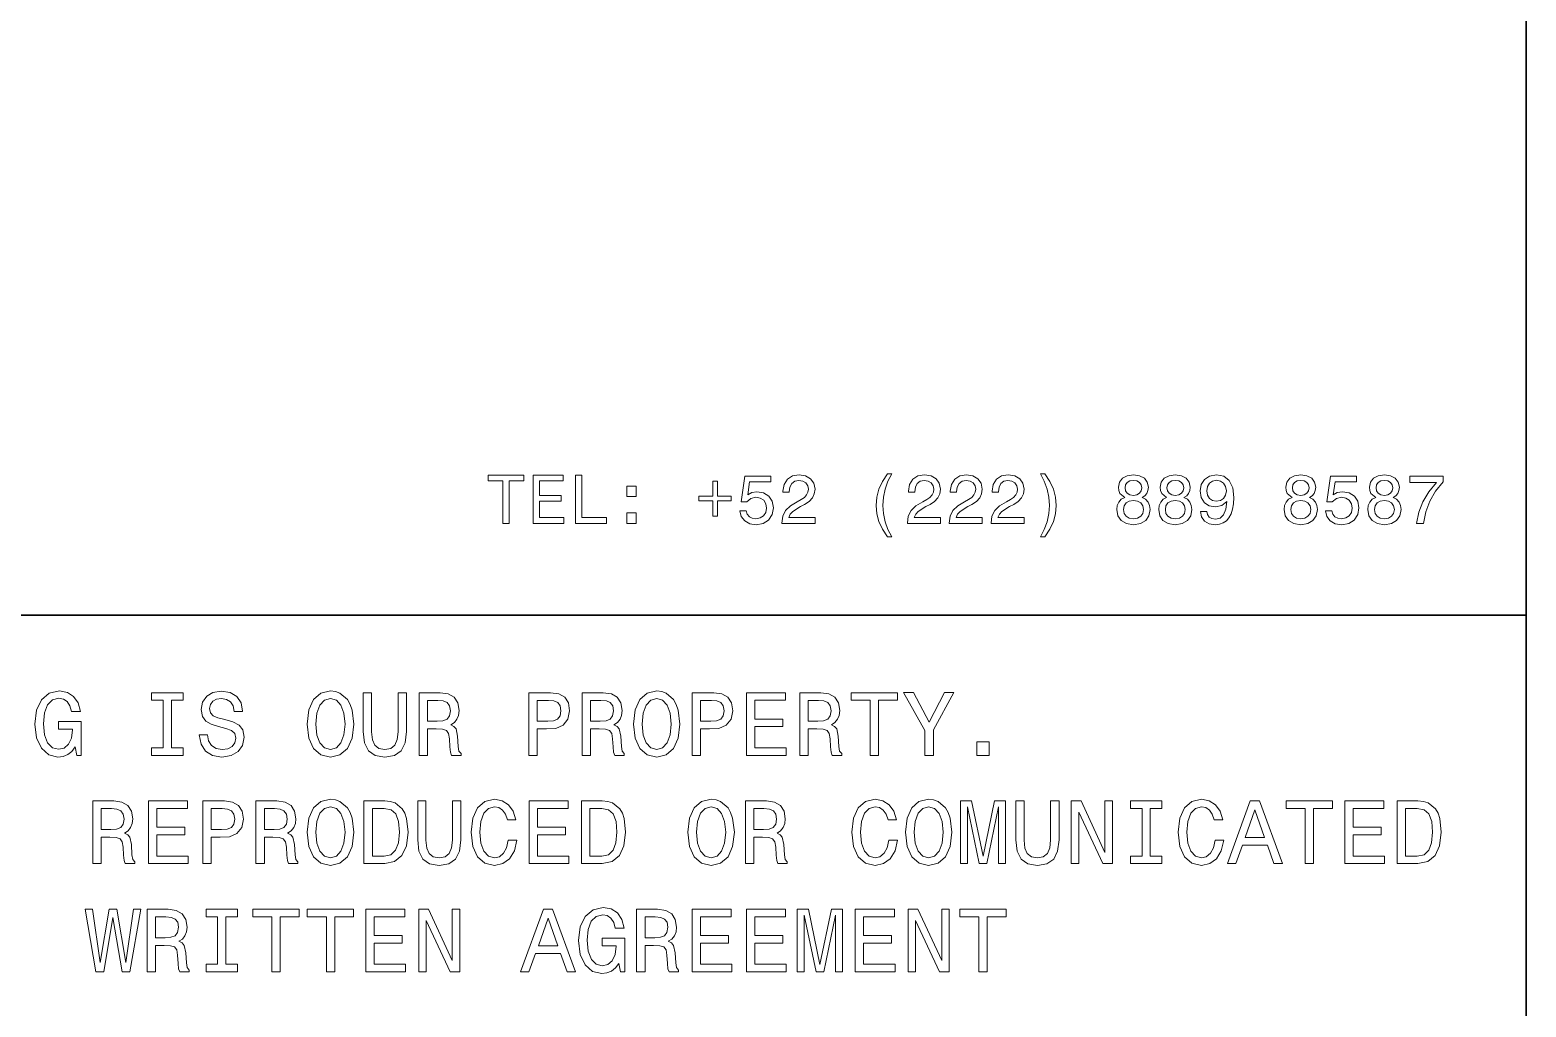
# Model space of a CAD drawing. Extents: x 15 to 1174, y 15 to 826.
# Drawn here: x 1018.8 to 1174, y 116.4 to 217.7 of the extents above; entities that cross this region are included whole.
import ezdxf

# ---------------------------------------------------------------- set-up
doc = ezdxf.new("R2010")
doc.units = 0

msp = doc.modelspace()

# ---------------------------------------------------------------- linework, layer by layer
at = {"color": 7, "lineweight": 35}
for p, q in [((1173.969971, 15), (1173.969971, 825.840027)), ((953.969971, 157), (1173.969971, 157))]:
    msp.add_line(p, q, dxfattribs=at)
at = {"color": 7, "lineweight": 13}
for points in [[(1067.869629, 166.530624), (1068.532471, 166.530624), (1068.532471, 170.92543), (1070.04541, 170.92543), (1070.04541, 171.530624), (1066.349487, 171.530624), (1066.349487, 170.92543), (1067.869629, 170.92543)], [(1071.025269, 166.530624), (1074.195312, 166.530624), (1074.195312, 167.135818), (1071.68811, 167.135818), (1071.68811, 168.828888), (1073.921509, 168.828888), (1073.921509, 169.42688), (1071.68811, 169.42688), (1071.68811, 170.92543), (1074.137695, 170.92543), (1074.137695, 171.530624), (1071.025269, 171.530624)], [(1075.412842, 166.530624), (1078.626099, 166.530624), (1078.626099, 167.135818), (1076.075684, 167.135818), (1076.075684, 171.530624), (1075.412842, 171.530624)], [(1089.634766, 170.911026), (1089.634766, 169.347626), (1088.208252, 169.347626), (1088.208252, 168.85051), (1089.634766, 168.85051), (1089.634766, 167.287109), (1090.13916, 167.287109), (1090.13916, 168.85051), (1091.55835, 168.85051), (1091.55835, 169.347626), (1090.13916, 169.347626), (1090.13916, 170.911026)], [(1092.437378, 167.834656), (1092.595825, 167.243881), (1092.948853, 166.782791), (1093.467651, 166.494598), (1094.130493, 166.386536), (1094.858154, 166.51622), (1095.427246, 166.869247), (1095.787476, 167.431198), (1095.924438, 168.151657), (1095.80188, 168.821686), (1095.456055, 169.347626), (1094.915771, 169.686249), (1094.216919, 169.808716), (1093.676514, 169.72226), (1093.258667, 169.484512), (1093.460449, 170.831772), (1095.650635, 170.831772), (1095.650635, 171.422562), (1092.977661, 171.422562), (1092.581421, 168.771255), (1093.157837, 168.771255), (1093.575684, 169.109879), (1094.108887, 169.232361), (1094.569946, 169.153107), (1094.922974, 168.922562), (1095.146362, 168.569534), (1095.225586, 168.115631), (1095.146362, 167.661743), (1094.915771, 167.308716), (1094.562744, 167.085373), (1094.108887, 167.006134), (1093.727051, 167.056564), (1093.431641, 167.22226), (1093.215454, 167.481628), (1093.107422, 167.834656)], [(1096.803345, 166.530624), (1100.23999, 166.530624), (1100.23999, 167.150223), (1097.523804, 167.150223), (1097.675171, 167.488831), (1097.934448, 167.769821), (1098.734253, 168.281342), (1099.159302, 168.497482), (1099.634766, 168.807281), (1099.973389, 169.167511), (1100.167969, 169.59259), (1100.23999, 170.075287), (1100.117432, 170.680481), (1099.778809, 171.155991), (1099.260132, 171.458572), (1098.590088, 171.56665), (1097.898438, 171.444168), (1097.372559, 171.105545), (1097.033936, 170.565201), (1096.918579, 169.851944), (1096.918579, 169.751083), (1097.574219, 169.751083), (1097.574219, 169.808716), (1097.639038, 170.29863), (1097.833618, 170.658859), (1098.143433, 170.88942), (1098.554077, 170.968658), (1098.971924, 170.896622), (1099.281738, 170.716507), (1099.483521, 170.435516), (1099.555542, 170.082504), (1099.505127, 169.751083), (1099.368164, 169.470108), (1099.137695, 169.225143), (1098.820679, 169.009018), (1098.39563, 168.778458), (1097.689575, 168.331772), (1097.192383, 167.856277), (1096.896973, 167.279907), (1096.803345, 166.552231)], [(1107.761597, 165.140137), (1108.215454, 165.140137), (1107.80481, 165.903824), (1107.516602, 166.703537), (1107.336548, 167.546478), (1107.278809, 168.396622), (1107.336548, 169.246765), (1107.516602, 170.082504), (1107.80481, 170.88942), (1108.215454, 171.653107), (1107.761597, 171.653107), (1107.235596, 170.860596), (1106.868164, 170.075287), (1106.6521, 169.253967), (1106.58728, 168.396622), (1106.6521, 167.532059), (1106.868164, 166.717941), (1107.235596, 165.932648)], [(1109.814941, 166.530624), (1113.251465, 166.530624), (1113.251465, 167.150223), (1110.5354, 167.150223), (1110.686646, 167.488831), (1110.946045, 167.769821), (1111.745728, 168.281342), (1112.170776, 168.497482), (1112.646362, 168.807281), (1112.984863, 169.167511), (1113.179443, 169.59259), (1113.251465, 170.075287), (1113.129028, 170.680481), (1112.790405, 171.155991), (1112.271729, 171.458572), (1111.601685, 171.56665), (1110.910034, 171.444168), (1110.384033, 171.105545), (1110.04541, 170.565201), (1109.930176, 169.851944), (1109.930176, 169.751083), (1110.585815, 169.751083), (1110.585815, 169.808716), (1110.650635, 170.29863), (1110.845215, 170.658859), (1111.154907, 170.88942), (1111.565674, 170.968658), (1111.983521, 170.896622), (1112.293335, 170.716507), (1112.494995, 170.435516), (1112.567017, 170.082504), (1112.516602, 169.751083), (1112.379761, 169.470108), (1112.14917, 169.225143), (1111.832153, 169.009018), (1111.407104, 168.778458), (1110.70105, 168.331772), (1110.203979, 167.856277), (1109.908569, 167.279907), (1109.814941, 166.552231)], [(1114.1521, 166.530624), (1117.588623, 166.530624), (1117.588623, 167.150223), (1114.872559, 167.150223), (1115.023804, 167.488831), (1115.283203, 167.769821), (1116.082886, 168.281342), (1116.507935, 168.497482), (1116.983521, 168.807281), (1117.322144, 169.167511), (1117.516602, 169.59259), (1117.588623, 170.075287), (1117.466187, 170.680481), (1117.127563, 171.155991), (1116.608887, 171.458572), (1115.938843, 171.56665), (1115.247192, 171.444168), (1114.721191, 171.105545), (1114.382568, 170.565201), (1114.267334, 169.851944), (1114.267334, 169.751083), (1114.922974, 169.751083), (1114.922974, 169.808716), (1114.987793, 170.29863), (1115.182373, 170.658859), (1115.492188, 170.88942), (1115.902832, 170.968658), (1116.320679, 170.896622), (1116.630493, 170.716507), (1116.832153, 170.435516), (1116.904175, 170.082504), (1116.85376, 169.751083), (1116.716919, 169.470108), (1116.486328, 169.225143), (1116.169312, 169.009018), (1115.744263, 168.778458), (1115.038208, 168.331772), (1114.541138, 167.856277), (1114.245728, 167.279907), (1114.1521, 166.552231)], [(1118.489258, 166.530624), (1121.925903, 166.530624), (1121.925903, 167.150223), (1119.209717, 167.150223), (1119.360962, 167.488831), (1119.620361, 167.769821), (1120.420044, 168.281342), (1120.845215, 168.497482), (1121.320679, 168.807281), (1121.659302, 169.167511), (1121.85376, 169.59259), (1121.925903, 170.075287), (1121.803345, 170.680481), (1121.464722, 171.155991), (1120.946045, 171.458572), (1120.276001, 171.56665), (1119.584351, 171.444168), (1119.058472, 171.105545), (1118.719849, 170.565201), (1118.604492, 169.851944), (1118.604492, 169.751083), (1119.260132, 169.751083), (1119.260132, 169.808716), (1119.324951, 170.29863), (1119.519531, 170.658859), (1119.829346, 170.88942), (1120.23999, 170.968658), (1120.657837, 170.896622), (1120.967651, 170.716507), (1121.169312, 170.435516), (1121.241455, 170.082504), (1121.190918, 169.751083), (1121.054077, 169.470108), (1120.823486, 169.225143), (1120.506592, 169.009018), (1120.081421, 168.778458), (1119.375366, 168.331772), (1118.878296, 167.856277), (1118.582886, 167.279907), (1118.489258, 166.552231)], [(1124.065674, 165.140137), (1124.584351, 165.932648), (1124.951782, 166.717941), (1125.167969, 167.532059), (1125.23999, 168.396622), (1125.167969, 169.253967), (1124.951782, 170.075287), (1124.584351, 170.860596), (1124.065674, 171.653107), (1123.611694, 171.653107), (1124.015137, 170.88942), (1124.303345, 170.082504), (1124.476318, 169.246765), (1124.541138, 168.396622), (1124.476318, 167.546478), (1124.303345, 166.703537), (1124.007935, 165.903824), (1123.611694, 165.140137)], [(1132.365356, 169.225143), (1131.997925, 169.023422), (1131.745728, 168.742447), (1131.58728, 168.38942), (1131.536865, 167.96434), (1131.6521, 167.323135), (1131.983521, 166.826019), (1132.523804, 166.509018), (1133.258667, 166.386536), (1133.986328, 166.509018), (1134.526733, 166.826019), (1134.858154, 167.323135), (1134.980591, 167.96434), (1134.922974, 168.38942), (1134.771729, 168.742447), (1134.512329, 169.023422), (1134.1521, 169.225143), (1134.440308, 169.398056), (1134.641968, 169.635818), (1134.764526, 169.923996), (1134.807739, 170.277023), (1134.692383, 170.788544), (1134.389893, 171.199219), (1133.899902, 171.46579), (1133.258667, 171.56665), (1132.610352, 171.46579), (1132.120361, 171.199219), (1131.810547, 170.788544), (1131.702515, 170.277023), (1131.738525, 169.923996), (1131.860962, 169.635818)], [(1132.386963, 170.219391), (1132.44458, 170.536392), (1132.617432, 170.781342), (1132.891235, 170.932648), (1133.258667, 170.99028), (1133.618896, 170.932648), (1133.8927, 170.781342), (1134.065674, 170.536392), (1134.130493, 170.219391), (1134.065674, 169.895172), (1133.8927, 169.643021), (1133.618896, 169.47731), (1133.258667, 169.42688), (1132.891235, 169.484512), (1132.617432, 169.643021), (1132.44458, 169.895172)], [(1136.702515, 169.225143), (1136.335083, 169.023422), (1136.082886, 168.742447), (1135.924438, 168.38942), (1135.874023, 167.96434), (1135.989258, 167.323135), (1136.320679, 166.826019), (1136.860962, 166.509018), (1137.595825, 166.386536), (1138.323486, 166.509018), (1138.863892, 166.826019), (1139.195312, 167.323135), (1139.317749, 167.96434), (1139.260132, 168.38942), (1139.108887, 168.742447), (1138.849487, 169.023422), (1138.489258, 169.225143), (1138.777466, 169.398056), (1138.979126, 169.635818), (1139.101685, 169.923996), (1139.144897, 170.277023), (1139.029541, 170.788544), (1138.727051, 171.199219), (1138.237061, 171.46579), (1137.595825, 171.56665), (1136.94751, 171.46579), (1136.45752, 171.199219), (1136.147705, 170.788544), (1136.039673, 170.277023), (1136.075684, 169.923996), (1136.198242, 169.635818)], [(1136.724121, 170.219391), (1136.781738, 170.536392), (1136.954712, 170.781342), (1137.228394, 170.932648), (1137.595825, 170.99028), (1137.956055, 170.932648), (1138.229858, 170.781342), (1138.402832, 170.536392), (1138.467651, 170.219391), (1138.402832, 169.895172), (1138.229858, 169.643021), (1137.956055, 169.47731), (1137.595825, 169.42688), (1137.228394, 169.484512), (1136.954712, 169.643021), (1136.781738, 169.895172)], [(1140.203979, 167.769821), (1140.312012, 167.200653), (1140.621826, 166.761169), (1141.111694, 166.487396), (1141.760132, 166.386536), (1142.185181, 166.436966), (1142.567017, 166.56665), (1142.891235, 166.789993), (1143.165039, 167.106995), (1143.381226, 167.50325), (1143.539673, 167.993164), (1143.633301, 168.555115), (1143.669312, 169.203537), (1143.546875, 170.219391), (1143.193848, 170.961456), (1142.631836, 171.408142), (1141.860962, 171.56665), (1141.154907, 171.436966), (1140.621826, 171.091141), (1140.276001, 170.557999), (1140.160767, 169.88797), (1140.276001, 169.196335), (1140.614624, 168.670395), (1141.118896, 168.338989), (1141.760132, 168.230911), (1142.437378, 168.367798), (1142.948853, 168.785675), (1142.833618, 167.985962), (1142.603027, 167.416794), (1142.25, 167.078171), (1141.767334, 166.970108), (1141.3927, 167.020538), (1141.118896, 167.179047), (1140.938843, 167.431198), (1140.866821, 167.769821)], [(1140.859619, 169.895172), (1140.931641, 170.341858), (1141.133301, 170.694885), (1141.450317, 170.918228), (1141.860962, 170.997482), (1142.286133, 170.918228), (1142.610352, 170.694885), (1142.812012, 170.349075), (1142.891235, 169.90239), (1142.812012, 169.448486), (1142.610352, 169.109879), (1142.278931, 168.90094), (1141.839355, 168.828888), (1141.443115, 168.90094), (1141.133301, 169.109879), (1140.931641, 169.441284)], [(1149.713989, 169.225143), (1149.346558, 169.023422), (1149.094482, 168.742447), (1148.935913, 168.38942), (1148.885498, 167.96434), (1149.000732, 167.323135), (1149.332153, 166.826019), (1149.872559, 166.509018), (1150.607422, 166.386536), (1151.335083, 166.509018), (1151.875366, 166.826019), (1152.206787, 167.323135), (1152.329346, 167.96434), (1152.271729, 168.38942), (1152.120361, 168.742447), (1151.860962, 169.023422), (1151.500732, 169.225143), (1151.78894, 169.398056), (1151.990723, 169.635818), (1152.113159, 169.923996), (1152.156372, 170.277023), (1152.041138, 170.788544), (1151.738525, 171.199219), (1151.248657, 171.46579), (1150.607422, 171.56665), (1149.958984, 171.46579), (1149.469116, 171.199219), (1149.159302, 170.788544), (1149.051147, 170.277023), (1149.08728, 169.923996), (1149.209717, 169.635818)], [(1149.735596, 170.219391), (1149.793335, 170.536392), (1149.966187, 170.781342), (1150.23999, 170.932648), (1150.607422, 170.99028), (1150.967651, 170.932648), (1151.241455, 170.781342), (1151.414307, 170.536392), (1151.479126, 170.219391), (1151.414307, 169.895172), (1151.241455, 169.643021), (1150.967651, 169.47731), (1150.607422, 169.42688), (1150.23999, 169.484512), (1149.966187, 169.643021), (1149.793335, 169.895172)], [(1153.157837, 167.834656), (1153.316284, 167.243881), (1153.669312, 166.782791), (1154.18811, 166.494598), (1154.850952, 166.386536), (1155.578613, 166.51622), (1156.147705, 166.869247), (1156.507935, 167.431198), (1156.644897, 168.151657), (1156.522339, 168.821686), (1156.176514, 169.347626), (1155.63623, 169.686249), (1154.937378, 169.808716), (1154.396973, 169.72226), (1153.979126, 169.484512), (1154.180908, 170.831772), (1156.371094, 170.831772), (1156.371094, 171.422562), (1153.69812, 171.422562), (1153.30188, 168.771255), (1153.878296, 168.771255), (1154.296143, 169.109879), (1154.829346, 169.232361), (1155.290405, 169.153107), (1155.643433, 168.922562), (1155.866699, 168.569534), (1155.946045, 168.115631), (1155.866699, 167.661743), (1155.63623, 167.308716), (1155.283203, 167.085373), (1154.829346, 167.006134), (1154.44751, 167.056564), (1154.1521, 167.22226), (1153.935913, 167.481628), (1153.827881, 167.834656)], [(1158.388428, 169.225143), (1158.020996, 169.023422), (1157.768799, 168.742447), (1157.610229, 168.38942), (1157.559814, 167.96434), (1157.675171, 167.323135), (1158.006592, 166.826019), (1158.546875, 166.509018), (1159.281738, 166.386536), (1160.009399, 166.509018), (1160.549805, 166.826019), (1160.881226, 167.323135), (1161.003662, 167.96434), (1160.946045, 168.38942), (1160.794678, 168.742447), (1160.5354, 169.023422), (1160.175171, 169.225143), (1160.463257, 169.398056), (1160.665039, 169.635818), (1160.787476, 169.923996), (1160.830688, 170.277023), (1160.715454, 170.788544), (1160.412842, 171.199219), (1159.922974, 171.46579), (1159.281738, 171.56665), (1158.633301, 171.46579), (1158.143433, 171.199219), (1157.833618, 170.788544), (1157.725586, 170.277023), (1157.761597, 169.923996), (1157.884033, 169.635818)], [(1158.410034, 170.219391), (1158.467651, 170.536392), (1158.640503, 170.781342), (1158.914307, 170.932648), (1159.281738, 170.99028), (1159.641968, 170.932648), (1159.915771, 170.781342), (1160.088623, 170.536392), (1160.153564, 170.219391), (1160.088623, 169.895172), (1159.915771, 169.643021), (1159.641968, 169.47731), (1159.281738, 169.42688), (1158.914307, 169.484512), (1158.640503, 169.643021), (1158.467651, 169.895172)], [(1162.617432, 166.530624), (1163.345093, 166.530624), (1163.582886, 167.719391), (1164.000732, 168.828888), (1164.591553, 169.859161), (1165.362427, 170.82457), (1165.362427, 171.422562), (1161.933105, 171.422562), (1161.933105, 170.766937), (1164.670776, 170.766937), (1163.878296, 169.794312), (1163.280273, 168.778458), (1162.862427, 167.697769)], [(1080.715454, 169.326019), (1081.709717, 169.326019), (1081.709717, 170.399506), (1080.715454, 170.399506)], [(1080.715454, 166.530624), (1081.709717, 166.530624), (1081.709717, 167.604111), (1080.715454, 167.604111)], [(1132.228394, 167.978745), (1132.293335, 168.360596), (1132.502197, 168.648773), (1132.826416, 168.836105), (1133.258667, 168.90094), (1133.683838, 168.836105), (1134.007935, 168.648773), (1134.216919, 168.360596), (1134.28894, 167.978745), (1134.216919, 167.568085), (1134.007935, 167.258286), (1133.683838, 167.056564), (1133.258667, 166.991714), (1132.826416, 167.056564), (1132.502197, 167.258286), (1132.293335, 167.568085)], [(1136.565674, 167.978745), (1136.630493, 168.360596), (1136.839355, 168.648773), (1137.163574, 168.836105), (1137.595825, 168.90094), (1138.020996, 168.836105), (1138.345215, 168.648773), (1138.554077, 168.360596), (1138.626099, 167.978745), (1138.554077, 167.568085), (1138.345215, 167.258286), (1138.020996, 167.056564), (1137.595825, 166.991714), (1137.163574, 167.056564), (1136.839355, 167.258286), (1136.630493, 167.568085)], [(1149.577148, 167.978745), (1149.641968, 168.360596), (1149.850952, 168.648773), (1150.175171, 168.836105), (1150.607422, 168.90094), (1151.032471, 168.836105), (1151.356689, 168.648773), (1151.565674, 168.360596), (1151.637695, 167.978745), (1151.565674, 167.568085), (1151.356689, 167.258286), (1151.032471, 167.056564), (1150.607422, 166.991714), (1150.175171, 167.056564), (1149.850952, 167.258286), (1149.641968, 167.568085)], [(1158.251465, 167.978745), (1158.316284, 168.360596), (1158.525269, 168.648773), (1158.849487, 168.836105), (1159.281738, 168.90094), (1159.706787, 168.836105), (1160.031006, 168.648773), (1160.23999, 168.360596), (1160.312012, 167.978745), (1160.23999, 167.568085), (1160.031006, 167.258286), (1159.706787, 167.056564), (1159.281738, 166.991714), (1158.849487, 167.056564), (1158.525269, 167.258286), (1158.316284, 167.568085)], [(1023.524719, 143.336044), (1023.68396, 142.465012), (1024.152222, 142.465012), (1024.152222, 145.977264), (1021.782654, 145.977264), (1021.782654, 145.181152), (1023.243774, 145.181152), (1023.243774, 145.124954), (1023.131348, 144.263275), (1022.831665, 143.626389), (1022.372681, 143.223663), (1021.801392, 143.092529), (1021.16449, 143.261124), (1020.668091, 143.766891), (1020.34967, 144.600464), (1020.237244, 145.743103), (1020.340271, 146.876389), (1020.658752, 147.709961), (1021.16449, 148.215729), (1021.848206, 148.393692), (1022.316528, 148.300018), (1022.7005, 148.037781), (1022.981506, 147.59758), (1023.140747, 147.007523), (1024.067993, 147.007523), (1023.824463, 147.906647), (1023.365479, 148.581009), (1022.719238, 148.993103), (1021.904419, 149.14296), (1020.83667, 148.908813), (1020.031189, 148.225098), (1019.516052, 147.14801), (1019.338135, 145.715012), (1019.516052, 144.272644), (1020.031189, 143.195557), (1020.789856, 142.511841), (1021.745178, 142.287064), (1022.279053, 142.361984), (1022.756714, 142.549301), (1023.168823, 142.877121)], [(1032.656616, 143.251755), (1031.457764, 143.251755), (1031.457764, 142.465012), (1034.717041, 142.465012), (1034.717041, 143.251755), (1033.518188, 143.251755), (1033.518188, 148.178268), (1034.717041, 148.178268), (1034.717041, 148.965012), (1031.457764, 148.965012), (1031.457764, 148.178268), (1032.656616, 148.178268)], [(1037.24585, 144.609818), (1036.393555, 144.609818), (1036.580933, 143.617035), (1037.049194, 142.886475), (1037.770386, 142.446274), (1038.744507, 142.287064), (1039.709229, 142.43692), (1040.430298, 142.849014), (1040.889282, 143.49527), (1041.057861, 144.34758), (1040.917358, 145.115585), (1040.524048, 145.611984), (1039.887085, 145.939789), (1039.03479, 146.183319), (1038.304321, 146.361267), (1037.82666, 146.567322), (1037.554932, 146.867035), (1037.470703, 147.335327), (1037.554932, 147.756805), (1037.798462, 148.075241), (1038.173096, 148.290665), (1038.688232, 148.365585), (1039.212769, 148.271927), (1039.624878, 148.019043), (1039.896484, 147.59758), (1040.027588, 147.026245), (1040.879883, 147.026245), (1040.879883, 147.044983), (1040.730103, 147.925385), (1040.289795, 148.581009), (1039.596802, 148.993103), (1038.660156, 149.133606), (1037.817261, 148.993103), (1037.161621, 148.599731), (1036.740112, 147.990952), (1036.590332, 147.204208), (1036.712036, 146.501755), (1037.067993, 146.024094), (1037.629883, 145.705643), (1038.397949, 145.462128), (1039.156616, 145.246719), (1039.727905, 145.040665), (1040.074463, 144.740952), (1040.196167, 144.253922), (1040.08374, 143.757523), (1039.793457, 143.382874), (1039.353271, 143.148727), (1038.781982, 143.073807), (1038.14502, 143.176834), (1037.657959, 143.476532), (1037.348877, 143.963577)], [(1047.595337, 145.715012), (1047.763916, 144.253922), (1048.250977, 143.176834), (1049.009644, 142.511841), (1050.002441, 142.287064), (1050.98584, 142.511841), (1051.753784, 143.176834), (1052.231445, 144.253922), (1052.409424, 145.715012), (1052.231445, 147.166748), (1052.025391, 147.756805), (1051.753784, 148.243835), (1050.98584, 148.908813), (1050.517578, 149.077408), (1050.002441, 149.14296), (1049.000244, 148.908813), (1048.241577, 148.253189), (1047.763916, 147.176102)], [(1053.402222, 144.937637), (1053.533325, 143.766891), (1053.945435, 142.933304), (1054.63855, 142.455643), (1055.640747, 142.287064), (1056.633545, 142.455643), (1057.32666, 142.933304), (1057.738647, 143.757523), (1057.87915, 144.937637), (1057.87915, 148.965012), (1057.008179, 148.965012), (1057.008179, 144.890808), (1056.923828, 144.094696), (1056.671021, 143.523376), (1056.240112, 143.186188), (1055.640747, 143.073807), (1055.022583, 143.186188), (1054.591675, 143.523376), (1054.338867, 144.085327), (1054.263916, 144.890808), (1054.263916, 148.965012), (1053.402222, 148.965012)], [(1059.19043, 142.465012), (1060.061523, 142.465012), (1060.061523, 145.209244), (1060.951294, 145.209244), (1061.606812, 145.181152), (1062.018921, 145.050034), (1062.243774, 144.740952), (1062.337402, 144.188354), (1062.384277, 143.345413), (1062.44043, 142.792816), (1062.552856, 142.465012), (1063.536255, 142.465012), (1063.536255, 142.64296), (1063.320801, 142.905212), (1063.24585, 143.392242), (1063.180298, 144.441238), (1063.021118, 145.218613), (1062.805664, 145.462128), (1062.468506, 145.640091), (1062.84314, 145.874237), (1063.105469, 146.202042), (1063.274048, 146.614151), (1063.3302, 147.11055), (1063.199097, 147.897293), (1062.824463, 148.48735), (1062.206299, 148.843246), (1061.363281, 148.965012), (1059.19043, 148.965012)], [(1070.579468, 142.465012), (1071.441162, 142.465012), (1071.441162, 145.209244), (1072.396484, 145.209244), (1073.361206, 145.256073), (1074.12915, 145.583893), (1074.62561, 146.220779), (1074.794189, 147.091812), (1074.663086, 147.897293), (1074.288452, 148.48735), (1073.670288, 148.843246), (1072.827271, 148.965012), (1070.579468, 148.965012)], [(1076.105469, 142.465012), (1076.97644, 142.465012), (1076.97644, 145.209244), (1077.866211, 145.209244), (1078.521851, 145.181152), (1078.93396, 145.050034), (1079.158691, 144.740952), (1079.252441, 144.188354), (1079.299194, 143.345413), (1079.355469, 142.792816), (1079.467773, 142.465012), (1080.451294, 142.465012), (1080.451294, 142.64296), (1080.23584, 142.905212), (1080.160889, 143.392242), (1080.095337, 144.441238), (1079.936157, 145.218613), (1079.720703, 145.462128), (1079.383545, 145.640091), (1079.758179, 145.874237), (1080.020386, 146.202042), (1080.188965, 146.614151), (1080.245239, 147.11055), (1080.114014, 147.897293), (1079.73938, 148.48735), (1079.121216, 148.843246), (1078.27832, 148.965012), (1076.105469, 148.965012)], [(1081.425293, 145.715012), (1081.593872, 144.253922), (1082.080933, 143.176834), (1082.8396, 142.511841), (1083.832397, 142.287064), (1084.815796, 142.511841), (1085.58374, 143.176834), (1086.061523, 144.253922), (1086.23938, 145.715012), (1086.061523, 147.166748), (1085.855469, 147.756805), (1085.58374, 148.243835), (1084.815796, 148.908813), (1084.347534, 149.077408), (1083.832397, 149.14296), (1082.8302, 148.908813), (1082.071533, 148.253189), (1081.593872, 147.176102)], [(1087.494507, 142.465012), (1088.356079, 142.465012), (1088.356079, 145.209244), (1089.311523, 145.209244), (1090.276123, 145.256073), (1091.044189, 145.583893), (1091.540527, 146.220779), (1091.709106, 147.091812), (1091.578003, 147.897293), (1091.203369, 148.48735), (1090.585205, 148.843246), (1089.74231, 148.965012), (1087.494507, 148.965012)], [(1093.142212, 142.465012), (1097.263184, 142.465012), (1097.263184, 143.251755), (1094.003784, 143.251755), (1094.003784, 145.452759), (1096.907227, 145.452759), (1096.907227, 146.230148), (1094.003784, 146.230148), (1094.003784, 148.178268), (1097.188232, 148.178268), (1097.188232, 148.965012), (1093.142212, 148.965012)], [(1098.658691, 142.465012), (1099.529785, 142.465012), (1099.529785, 145.209244), (1100.419556, 145.209244), (1101.075195, 145.181152), (1101.487305, 145.050034), (1101.712036, 144.740952), (1101.805664, 144.188354), (1101.852539, 143.345413), (1101.908691, 142.792816), (1102.021118, 142.465012), (1103.004517, 142.465012), (1103.004517, 142.64296), (1102.789185, 142.905212), (1102.714233, 143.392242), (1102.648682, 144.441238), (1102.48938, 145.218613), (1102.274048, 145.462128), (1101.93689, 145.640091), (1102.311523, 145.874237), (1102.57373, 146.202042), (1102.74231, 146.614151), (1102.798462, 147.11055), (1102.667358, 147.897293), (1102.292725, 148.48735), (1101.674561, 148.843246), (1100.831665, 148.965012), (1098.658691, 148.965012)], [(1105.954834, 142.465012), (1106.816528, 142.465012), (1106.816528, 148.178268), (1108.783447, 148.178268), (1108.783447, 148.965012), (1103.978638, 148.965012), (1103.978638, 148.178268), (1105.954834, 148.178268)], [(1112.511108, 142.465012), (1112.511108, 145.096863), (1114.646484, 148.97438), (1113.672485, 148.97438), (1112.070801, 145.89296), (1110.450562, 148.97438), (1109.410889, 148.97438), (1111.640015, 145.040665), (1111.640015, 142.465012)], [(1048.494507, 145.715012), (1048.597534, 146.848297), (1048.906616, 147.68187), (1049.384277, 148.187637), (1050.002441, 148.365585), (1050.611206, 148.187637), (1051.088867, 147.672501), (1051.397949, 146.838928), (1051.510254, 145.715012), (1051.397949, 144.581726), (1051.088867, 143.748154), (1050.611206, 143.242386), (1050.002441, 143.073807), (1049.384277, 143.242386), (1048.906616, 143.748154), (1048.597534, 144.572357)], [(1061.119873, 148.1689), (1061.691162, 148.112701), (1062.093872, 147.934753), (1062.346802, 147.606949), (1062.43103, 147.091812), (1062.337402, 146.548584), (1062.084473, 146.220779), (1061.653687, 146.052185), (1061.063599, 146.005356), (1060.061523, 146.005356), (1060.061523, 148.1689)], [(1072.59314, 148.1689), (1073.155151, 148.112701), (1073.567261, 147.934753), (1073.810791, 147.606949), (1073.89502, 147.091812), (1073.801392, 146.548584), (1073.548462, 146.220779), (1073.117676, 146.052185), (1072.527588, 146.005356), (1071.441162, 146.005356), (1071.441162, 148.1689)], [(1078.03479, 148.1689), (1078.606201, 148.112701), (1079.008911, 147.934753), (1079.261719, 147.606949), (1079.346069, 147.091812), (1079.252441, 146.548584), (1078.999512, 146.220779), (1078.568726, 146.052185), (1077.978638, 146.005356), (1076.97644, 146.005356), (1076.97644, 148.1689)], [(1082.324463, 145.715012), (1082.42749, 146.848297), (1082.736572, 147.68187), (1083.214233, 148.187637), (1083.832397, 148.365585), (1084.441162, 148.187637), (1084.918823, 147.672501), (1085.227905, 146.838928), (1085.340332, 145.715012), (1085.227905, 144.581726), (1084.918823, 143.748154), (1084.441162, 143.242386), (1083.832397, 143.073807), (1083.214233, 143.242386), (1082.736572, 143.748154), (1082.42749, 144.572357)], [(1089.508179, 148.1689), (1090.070068, 148.112701), (1090.482178, 147.934753), (1090.725708, 147.606949), (1090.810059, 147.091812), (1090.716309, 146.548584), (1090.463501, 146.220779), (1090.032593, 146.052185), (1089.442627, 146.005356), (1088.356079, 146.005356), (1088.356079, 148.1689)], [(1100.588135, 148.1689), (1101.159424, 148.112701), (1101.562256, 147.934753), (1101.815063, 147.606949), (1101.899414, 147.091812), (1101.805664, 146.548584), (1101.552856, 146.220779), (1101.121948, 146.052185), (1100.531982, 146.005356), (1099.529785, 146.005356), (1099.529785, 148.1689)], [(1117.016113, 142.465012), (1118.308594, 142.465012), (1118.308594, 143.86055), (1117.016113, 143.86055)], [(1025.360474, 131.235184), (1026.231445, 131.235184), (1026.231445, 133.979416), (1027.121216, 133.979416), (1027.776855, 133.951324), (1028.188965, 133.820206), (1028.413818, 133.511124), (1028.507446, 132.958527), (1028.554321, 132.115585), (1028.610474, 131.562988), (1028.7229, 131.235184), (1029.706299, 131.235184), (1029.706299, 131.413132), (1029.490845, 131.675385), (1029.415894, 132.162415), (1029.350342, 133.211411), (1029.191162, 133.988785), (1028.975708, 134.2323), (1028.63855, 134.410263), (1029.013184, 134.644409), (1029.275391, 134.972214), (1029.444092, 135.384323), (1029.500244, 135.880722), (1029.369141, 136.667465), (1028.994507, 137.257523), (1028.376343, 137.613419), (1027.533325, 137.735184), (1025.360474, 137.735184)], [(1027.289795, 136.939072), (1027.861206, 136.882874), (1028.263916, 136.704926), (1028.516846, 136.377121), (1028.601074, 135.861984), (1028.507446, 135.318756), (1028.254517, 134.990952), (1027.82373, 134.822357), (1027.233643, 134.775528), (1026.231445, 134.775528), (1026.231445, 136.939072)], [(1031.120605, 131.235184), (1035.241577, 131.235184), (1035.241577, 132.021927), (1031.982178, 132.021927), (1031.982178, 134.222931), (1034.885742, 134.222931), (1034.885742, 135.00032), (1031.982178, 135.00032), (1031.982178, 136.948441), (1035.166626, 136.948441), (1035.166626, 137.735184), (1031.120605, 137.735184)], [(1036.749512, 131.235184), (1037.611206, 131.235184), (1037.611206, 133.979416), (1038.566528, 133.979416), (1039.53125, 134.026245), (1040.299194, 134.354065), (1040.795654, 134.990952), (1040.964233, 135.861984), (1040.83313, 136.667465), (1040.458496, 137.257523), (1039.840332, 137.613419), (1038.997314, 137.735184), (1036.749512, 137.735184)], [(1038.763184, 136.939072), (1039.325195, 136.882874), (1039.737305, 136.704926), (1039.980835, 136.377121), (1040.065063, 135.861984), (1039.971436, 135.318756), (1039.718506, 134.990952), (1039.28772, 134.822357), (1038.697632, 134.775528), (1037.611206, 134.775528), (1037.611206, 136.939072)], [(1042.275391, 131.235184), (1043.146484, 131.235184), (1043.146484, 133.979416), (1044.036255, 133.979416), (1044.691895, 133.951324), (1045.104004, 133.820206), (1045.328735, 133.511124), (1045.422363, 132.958527), (1045.469238, 132.115585), (1045.525391, 131.562988), (1045.637817, 131.235184), (1046.621216, 131.235184), (1046.621216, 131.413132), (1046.405884, 131.675385), (1046.330933, 132.162415), (1046.265381, 133.211411), (1046.106201, 133.988785), (1045.890747, 134.2323), (1045.553589, 134.410263), (1045.928223, 134.644409), (1046.19043, 134.972214), (1046.359009, 135.384323), (1046.415161, 135.880722), (1046.284058, 136.667465), (1045.909424, 137.257523), (1045.29126, 137.613419), (1044.448364, 137.735184), (1042.275391, 137.735184)], [(1044.204834, 136.939072), (1044.776123, 136.882874), (1045.178955, 136.704926), (1045.431763, 136.377121), (1045.516113, 135.861984), (1045.422363, 135.318756), (1045.169556, 134.990952), (1044.738647, 134.822357), (1044.148682, 134.775528), (1043.146484, 134.775528), (1043.146484, 136.939072)], [(1047.595337, 134.485184), (1047.763916, 133.024094), (1048.250977, 131.947006), (1049.009644, 131.282013), (1050.002441, 131.057236), (1050.98584, 131.282013), (1051.753784, 131.947006), (1052.231445, 133.024094), (1052.409424, 134.485184), (1052.231445, 135.93692), (1052.025391, 136.526978), (1051.753784, 137.014008), (1050.98584, 137.678986), (1050.517578, 137.84758), (1050.002441, 137.913132), (1049.000244, 137.678986), (1048.241577, 137.023361), (1047.763916, 135.946274)], [(1048.494507, 134.485184), (1048.597534, 135.618469), (1048.906616, 136.452042), (1049.384277, 136.957809), (1050.002441, 137.135757), (1050.611206, 136.957809), (1051.088867, 136.442673), (1051.397949, 135.6091), (1051.510254, 134.485184), (1051.397949, 133.351898), (1051.088867, 132.518326), (1050.611206, 132.012558), (1050.002441, 131.843979), (1049.384277, 132.012558), (1048.906616, 132.518326), (1048.597534, 133.342529)], [(1055.631348, 137.735184), (1053.467773, 137.735184), (1053.467773, 131.235184), (1055.631348, 131.235184), (1056.652222, 131.441238), (1057.410889, 132.068756), (1057.87915, 133.089645), (1058.047729, 134.485184), (1057.897949, 135.908813), (1057.710571, 136.470779), (1057.448364, 136.920349), (1056.689697, 137.529129), (1056.193359, 137.678986)], [(1055.565796, 136.957809), (1056.277588, 136.817322), (1056.764648, 136.386475), (1057.054932, 135.618469), (1057.148682, 134.485184), (1057.045654, 133.389359), (1056.755249, 132.621353), (1056.258911, 132.162415), (1055.565796, 132.012558), (1054.338867, 132.012558), (1054.338867, 136.957809)], [(1059.040527, 133.707809), (1059.171753, 132.537064), (1059.58374, 131.703476), (1060.276855, 131.225815), (1061.279053, 131.057236), (1062.271851, 131.225815), (1062.964966, 131.703476), (1063.377075, 132.527695), (1063.517578, 133.707809), (1063.517578, 137.735184), (1062.646484, 137.735184), (1062.646484, 133.66098), (1062.562134, 132.864868), (1062.309326, 132.293549), (1061.878418, 131.95636), (1061.279053, 131.843979), (1060.660889, 131.95636), (1060.230103, 132.293549), (1059.977173, 132.855499), (1059.902222, 133.66098), (1059.902222, 137.735184), (1059.040527, 137.735184)], [(1068.434692, 133.651611), (1068.247314, 132.864868), (1067.938232, 132.302902), (1067.507446, 131.95636), (1067.001709, 131.843979), (1066.392822, 132.012558), (1065.915161, 132.518326), (1065.596802, 133.342529), (1065.493774, 134.485184), (1065.596802, 135.618469), (1065.905884, 136.452042), (1066.383545, 136.957809), (1067.001709, 137.135757), (1067.451294, 137.042099), (1067.835205, 136.779846), (1068.13501, 136.358383), (1068.341064, 135.777695), (1069.230835, 135.777695), (1068.949829, 136.667465), (1068.462769, 137.341812), (1067.797729, 137.763275), (1067.001709, 137.913132), (1066.008911, 137.678986), (1065.250244, 137.023361), (1064.763184, 135.946274), (1064.594604, 134.485184), (1064.763184, 133.024094), (1065.250244, 131.947006), (1066.008911, 131.282013), (1067.001709, 131.057236), (1067.872681, 131.235184), (1068.575195, 131.731583), (1069.071533, 132.546417), (1069.33374, 133.651611)], [(1070.588867, 131.235184), (1074.709839, 131.235184), (1074.709839, 132.021927), (1071.450562, 132.021927), (1071.450562, 134.222931), (1074.354004, 134.222931), (1074.354004, 135.00032), (1071.450562, 135.00032), (1071.450562, 136.948441), (1074.63501, 136.948441), (1074.63501, 137.735184), (1070.588867, 137.735184)], [(1078.184692, 137.735184), (1076.021118, 137.735184), (1076.021118, 131.235184), (1078.184692, 131.235184), (1079.205566, 131.441238), (1079.964233, 132.068756), (1080.432495, 133.089645), (1080.601074, 134.485184), (1080.451294, 135.908813), (1080.263916, 136.470779), (1080.001709, 136.920349), (1079.243042, 137.529129), (1078.746582, 137.678986)], [(1078.119141, 136.957809), (1078.830933, 136.817322), (1079.317993, 136.386475), (1079.608276, 135.618469), (1079.701904, 134.485184), (1079.598877, 133.389359), (1079.308594, 132.621353), (1078.812134, 132.162415), (1078.119141, 132.012558), (1076.892212, 132.012558), (1076.892212, 136.957809)], [(1087.063599, 134.485184), (1087.232178, 133.024094), (1087.719238, 131.947006), (1088.477905, 131.282013), (1089.470703, 131.057236), (1090.454102, 131.282013), (1091.222168, 131.947006), (1091.699829, 133.024094), (1091.877686, 134.485184), (1091.699829, 135.93692), (1091.493774, 136.526978), (1091.222168, 137.014008), (1090.454102, 137.678986), (1089.98584, 137.84758), (1089.470703, 137.913132), (1088.468506, 137.678986), (1087.709839, 137.023361), (1087.232178, 135.946274)], [(1087.962769, 134.485184), (1088.065796, 135.618469), (1088.374878, 136.452042), (1088.852539, 136.957809), (1089.470703, 137.135757), (1090.079468, 136.957809), (1090.557129, 136.442673), (1090.866211, 135.6091), (1090.978638, 134.485184), (1090.866211, 133.351898), (1090.557129, 132.518326), (1090.079468, 132.012558), (1089.470703, 131.843979), (1088.852539, 132.012558), (1088.374878, 132.518326), (1088.065796, 133.342529)], [(1093.020386, 131.235184), (1093.891479, 131.235184), (1093.891479, 133.979416), (1094.78125, 133.979416), (1095.436768, 133.951324), (1095.848877, 133.820206), (1096.07373, 133.511124), (1096.167358, 132.958527), (1096.214233, 132.115585), (1096.270386, 131.562988), (1096.382812, 131.235184), (1097.366211, 131.235184), (1097.366211, 131.413132), (1097.150757, 131.675385), (1097.075928, 132.162415), (1097.010254, 133.211411), (1096.851074, 133.988785), (1096.635742, 134.2323), (1096.298462, 134.410263), (1096.673096, 134.644409), (1096.935425, 134.972214), (1097.104004, 135.384323), (1097.160156, 135.880722), (1097.029053, 136.667465), (1096.654419, 137.257523), (1096.036255, 137.613419), (1095.193359, 137.735184), (1093.020386, 137.735184)], [(1094.949829, 136.939072), (1095.521118, 136.882874), (1095.923828, 136.704926), (1096.176758, 136.377121), (1096.260986, 135.861984), (1096.167358, 135.318756), (1095.914551, 134.990952), (1095.483643, 134.822357), (1094.893555, 134.775528), (1093.891479, 134.775528), (1093.891479, 136.939072)], [(1107.902954, 133.651611), (1107.715698, 132.864868), (1107.406616, 132.302902), (1106.975708, 131.95636), (1106.469971, 131.843979), (1105.861206, 132.012558), (1105.383545, 132.518326), (1105.065063, 133.342529), (1104.962036, 134.485184), (1105.065063, 135.618469), (1105.374146, 136.452042), (1105.851807, 136.957809), (1106.469971, 137.135757), (1106.919556, 137.042099), (1107.303589, 136.779846), (1107.603271, 136.358383), (1107.809326, 135.777695), (1108.699097, 135.777695), (1108.418091, 136.667465), (1107.93103, 137.341812), (1107.266113, 137.763275), (1106.469971, 137.913132), (1105.477173, 137.678986), (1104.718506, 137.023361), (1104.231445, 135.946274), (1104.062988, 134.485184), (1104.231445, 133.024094), (1104.718506, 131.947006), (1105.477173, 131.282013), (1106.469971, 131.057236), (1107.341064, 131.235184), (1108.043457, 131.731583), (1108.539917, 132.546417), (1108.802124, 133.651611)], [(1109.616943, 134.485184), (1109.785522, 133.024094), (1110.272583, 131.947006), (1111.03125, 131.282013), (1112.024048, 131.057236), (1113.007446, 131.282013), (1113.775513, 131.947006), (1114.253174, 133.024094), (1114.431152, 134.485184), (1114.253174, 135.93692), (1114.047119, 136.526978), (1113.775513, 137.014008), (1113.007446, 137.678986), (1112.539185, 137.84758), (1112.024048, 137.913132), (1111.021851, 137.678986), (1110.263184, 137.023361), (1109.785522, 135.946274)], [(1110.516113, 134.485184), (1110.619141, 135.618469), (1110.928223, 136.452042), (1111.405884, 136.957809), (1112.024048, 137.135757), (1112.632812, 136.957809), (1113.110474, 136.442673), (1113.419556, 135.6091), (1113.531982, 134.485184), (1113.419556, 133.351898), (1113.110474, 132.518326), (1112.632812, 132.012558), (1112.024048, 131.843979), (1111.405884, 132.012558), (1110.928223, 132.518326), (1110.619141, 133.342529)], [(1115.320801, 131.235184), (1116.041992, 131.235184), (1116.041992, 137.135757), (1117.259644, 131.235184), (1118.065063, 131.235184), (1119.273315, 137.135757), (1119.273315, 131.235184), (1120.003906, 131.235184), (1120.003906, 137.735184), (1118.861206, 137.735184), (1117.662354, 132.003189), (1116.4729, 137.735184), (1115.320801, 137.735184)], [(1121.062256, 133.707809), (1121.193359, 132.537064), (1121.605469, 131.703476), (1122.298584, 131.225815), (1123.300659, 131.057236), (1124.293457, 131.225815), (1124.986572, 131.703476), (1125.398682, 132.527695), (1125.539185, 133.707809), (1125.539185, 137.735184), (1124.668091, 137.735184), (1124.668091, 133.66098), (1124.583862, 132.864868), (1124.330933, 132.293549), (1123.900146, 131.95636), (1123.300659, 131.843979), (1122.682495, 131.95636), (1122.251709, 132.293549), (1121.998779, 132.855499), (1121.92395, 133.66098), (1121.92395, 137.735184), (1121.062256, 137.735184)], [(1126.803589, 131.235184), (1127.580933, 131.235184), (1127.580933, 136.564438), (1130.072266, 131.235184), (1131.074463, 131.235184), (1131.074463, 137.735184), (1130.28772, 137.735184), (1130.28772, 132.40593), (1127.824463, 137.735184), (1126.803589, 137.735184)], [(1134.146484, 132.021927), (1132.947754, 132.021927), (1132.947754, 131.235184), (1136.207031, 131.235184), (1136.207031, 132.021927), (1135.008179, 132.021927), (1135.008179, 136.948441), (1136.207031, 136.948441), (1136.207031, 137.735184), (1132.947754, 137.735184), (1132.947754, 136.948441), (1134.146484, 136.948441)], [(1141.733032, 133.651611), (1141.545654, 132.864868), (1141.236572, 132.302902), (1140.805786, 131.95636), (1140.300049, 131.843979), (1139.691162, 132.012558), (1139.213501, 132.518326), (1138.895142, 133.342529), (1138.792114, 134.485184), (1138.895142, 135.618469), (1139.204224, 136.452042), (1139.681885, 136.957809), (1140.300049, 137.135757), (1140.749512, 137.042099), (1141.133545, 136.779846), (1141.43335, 136.358383), (1141.639404, 135.777695), (1142.529053, 135.777695), (1142.248169, 136.667465), (1141.761108, 137.341812), (1141.096069, 137.763275), (1140.300049, 137.913132), (1139.307251, 137.678986), (1138.548584, 137.023361), (1138.061523, 135.946274), (1137.892944, 134.485184), (1138.061523, 133.024094), (1138.548584, 131.947006), (1139.307251, 131.282013), (1140.300049, 131.057236), (1141.171021, 131.235184), (1141.873535, 131.731583), (1142.369873, 132.546417), (1142.63208, 133.651611)], [(1143.006836, 131.235184), (1143.868408, 131.235184), (1144.552124, 133.145844), (1147.146484, 133.145844), (1147.830322, 131.235184), (1148.710693, 131.235184), (1146.331665, 137.744553), (1145.376343, 137.744553)], [(1144.851929, 133.941956), (1145.854004, 136.807953), (1146.856201, 133.941956)], [(1151.061523, 131.235184), (1151.923218, 131.235184), (1151.923218, 136.948441), (1153.890137, 136.948441), (1153.890137, 137.735184), (1149.085327, 137.735184), (1149.085327, 136.948441), (1151.061523, 136.948441)], [(1155.163818, 131.235184), (1159.284912, 131.235184), (1159.284912, 132.021927), (1156.025513, 132.021927), (1156.025513, 134.222931), (1158.928955, 134.222931), (1158.928955, 135.00032), (1156.025513, 135.00032), (1156.025513, 136.948441), (1159.209961, 136.948441), (1159.209961, 137.735184), (1155.163818, 137.735184)], [(1162.759644, 137.735184), (1160.596191, 137.735184), (1160.596191, 131.235184), (1162.759644, 131.235184), (1163.780518, 131.441238), (1164.539185, 132.068756), (1165.007568, 133.089645), (1165.176147, 134.485184), (1165.026245, 135.908813), (1164.838989, 136.470779), (1164.57666, 136.920349), (1163.817993, 137.529129), (1163.321655, 137.678986)], [(1162.694092, 136.957809), (1163.406006, 136.817322), (1163.892944, 136.386475), (1164.18335, 135.618469), (1164.276978, 134.485184), (1164.17395, 133.389359), (1163.883545, 132.621353), (1163.387207, 132.162415), (1162.694092, 132.012558), (1161.467163, 132.012558), (1161.467163, 136.957809)], [(1025.678955, 120.005356), (1026.503174, 120.005356), (1027.439697, 125.643684), (1028.404419, 120.005356), (1029.191162, 120.005356), (1030.33374, 126.514725), (1029.584473, 126.514725), (1028.779053, 120.979416), (1027.851807, 126.514725), (1027.036987, 126.514725), (1026.128418, 120.979416), (1025.322998, 126.514725), (1024.554932, 126.514725)], [(1030.998779, 120.005356), (1031.869873, 120.005356), (1031.869873, 122.749596), (1032.759644, 122.749596), (1033.415161, 122.721497), (1033.827271, 122.59037), (1034.052124, 122.281296), (1034.145752, 121.728699), (1034.192627, 120.885757), (1034.248779, 120.333168), (1034.361206, 120.005356), (1035.344604, 120.005356), (1035.344604, 120.183311), (1035.12915, 120.445557), (1035.054321, 120.932587), (1034.988647, 121.981583), (1034.829468, 122.758957), (1034.614014, 123.002472), (1034.276855, 123.180428), (1034.651489, 123.414581), (1034.913818, 123.742386), (1035.082397, 124.154495), (1035.13855, 124.650887), (1035.007446, 125.43763), (1034.632812, 126.027687), (1034.014648, 126.383598), (1033.171753, 126.505356), (1030.998779, 126.505356)], [(1032.928223, 125.709244), (1033.499512, 125.653053), (1033.902222, 125.475098), (1034.155151, 125.147285), (1034.23938, 124.632156), (1034.145752, 124.088928), (1033.892822, 123.761116), (1033.462036, 123.592529), (1032.871948, 123.5457), (1031.869873, 123.5457), (1031.869873, 125.709244)], [(1038.294922, 120.792099), (1037.096069, 120.792099), (1037.096069, 120.005356), (1040.355469, 120.005356), (1040.355469, 120.792099), (1039.156616, 120.792099), (1039.156616, 125.718613), (1040.355469, 125.718613), (1040.355469, 126.505356), (1037.096069, 126.505356), (1037.096069, 125.718613), (1038.294922, 125.718613)], [(1043.933228, 120.005356), (1044.794922, 120.005356), (1044.794922, 125.718613), (1046.761719, 125.718613), (1046.761719, 126.505356), (1041.957031, 126.505356), (1041.957031, 125.718613), (1043.933228, 125.718613)], [(1049.571533, 120.005356), (1050.433228, 120.005356), (1050.433228, 125.718613), (1052.400146, 125.718613), (1052.400146, 126.505356), (1047.595337, 126.505356), (1047.595337, 125.718613), (1049.571533, 125.718613)], [(1053.673828, 120.005356), (1057.794922, 120.005356), (1057.794922, 120.792099), (1054.535522, 120.792099), (1054.535522, 122.993111), (1057.438965, 122.993111), (1057.438965, 123.770485), (1054.535522, 123.770485), (1054.535522, 125.718613), (1057.719971, 125.718613), (1057.719971, 126.505356), (1053.673828, 126.505356)], [(1059.143555, 120.005356), (1059.921021, 120.005356), (1059.921021, 125.33461), (1062.412354, 120.005356), (1063.414551, 120.005356), (1063.414551, 126.505356), (1062.627808, 126.505356), (1062.627808, 121.176102), (1060.164551, 126.505356), (1059.143555, 126.505356)], [(1069.708496, 120.005356), (1070.570068, 120.005356), (1071.253784, 121.916016), (1073.848267, 121.916016), (1074.531982, 120.005356), (1075.412354, 120.005356), (1073.033325, 126.514725), (1072.078003, 126.514725)], [(1079.907959, 120.876396), (1080.067261, 120.005356), (1080.535522, 120.005356), (1080.535522, 123.517601), (1078.165894, 123.517601), (1078.165894, 122.721497), (1079.627075, 122.721497), (1079.627075, 122.665298), (1079.514648, 121.803627), (1079.214966, 121.16674), (1078.755981, 120.764), (1078.184692, 120.632881), (1077.547729, 120.801468), (1077.051392, 121.307228), (1076.73291, 122.1408), (1076.620605, 123.283455), (1076.723633, 124.41674), (1077.041992, 125.250313), (1077.547729, 125.756073), (1078.231445, 125.934029), (1078.699829, 125.84037), (1079.08374, 125.578125), (1079.364746, 125.137924), (1079.524048, 124.547867), (1080.451294, 124.547867), (1080.207764, 125.446999), (1079.748779, 126.121353), (1079.102539, 126.533455), (1078.28772, 126.683311), (1077.219971, 126.449158), (1076.414551, 125.765442), (1075.899414, 124.688354), (1075.721436, 123.255356), (1075.899414, 121.812996), (1076.414551, 120.735901), (1077.173096, 120.052185), (1078.128418, 119.8274), (1078.662354, 119.902328), (1079.140015, 120.089653), (1079.552124, 120.417458)], [(1081.743774, 120.005356), (1082.614746, 120.005356), (1082.614746, 122.749596), (1083.504517, 122.749596), (1084.160156, 122.721497), (1084.572266, 122.59037), (1084.797119, 122.281296), (1084.890747, 121.728699), (1084.9375, 120.885757), (1084.993774, 120.333168), (1085.106201, 120.005356), (1086.0896, 120.005356), (1086.0896, 120.183311), (1085.874146, 120.445557), (1085.799194, 120.932587), (1085.733643, 121.981583), (1085.574463, 122.758957), (1085.359009, 123.002472), (1085.021851, 123.180428), (1085.396484, 123.414581), (1085.658691, 123.742386), (1085.827271, 124.154495), (1085.883545, 124.650887), (1085.752441, 125.43763), (1085.377686, 126.027687), (1084.759644, 126.383598), (1083.916626, 126.505356), (1081.743774, 126.505356)], [(1083.673096, 125.709244), (1084.244507, 125.653053), (1084.647217, 125.475098), (1084.900146, 125.147285), (1084.984375, 124.632156), (1084.890747, 124.088928), (1084.637817, 123.761116), (1084.207031, 123.592529), (1083.616943, 123.5457), (1082.614746, 123.5457), (1082.614746, 125.709244)], [(1087.503784, 120.005356), (1091.624878, 120.005356), (1091.624878, 120.792099), (1088.365479, 120.792099), (1088.365479, 122.993111), (1091.268921, 122.993111), (1091.268921, 123.770485), (1088.365479, 123.770485), (1088.365479, 125.718613), (1091.549927, 125.718613), (1091.549927, 126.505356), (1087.503784, 126.505356)], [(1093.142212, 120.005356), (1097.263184, 120.005356), (1097.263184, 120.792099), (1094.003784, 120.792099), (1094.003784, 122.993111), (1096.907227, 122.993111), (1096.907227, 123.770485), (1094.003784, 123.770485), (1094.003784, 125.718613), (1097.188232, 125.718613), (1097.188232, 126.505356), (1093.142212, 126.505356)], [(1098.405884, 120.005356), (1099.127075, 120.005356), (1099.127075, 125.90593), (1100.344604, 120.005356), (1101.150146, 120.005356), (1102.358276, 125.90593), (1102.358276, 120.005356), (1103.088867, 120.005356), (1103.088867, 126.505356), (1101.946167, 126.505356), (1100.747314, 120.773369), (1099.557861, 126.505356), (1098.405884, 126.505356)], [(1104.418823, 120.005356), (1108.539917, 120.005356), (1108.539917, 120.792099), (1105.280518, 120.792099), (1105.280518, 122.993111), (1108.18396, 122.993111), (1108.18396, 123.770485), (1105.280518, 123.770485), (1105.280518, 125.718613), (1108.464966, 125.718613), (1108.464966, 126.505356), (1104.418823, 126.505356)], [(1109.88855, 120.005356), (1110.666016, 120.005356), (1110.666016, 125.33461), (1113.157349, 120.005356), (1114.159424, 120.005356), (1114.159424, 126.505356), (1113.372681, 126.505356), (1113.372681, 121.176102), (1110.909424, 126.505356), (1109.88855, 126.505356)], [(1117.231567, 120.005356), (1118.093262, 120.005356), (1118.093262, 125.718613), (1120.060059, 125.718613), (1120.060059, 126.505356), (1115.255371, 126.505356), (1115.255371, 125.718613), (1117.231567, 125.718613)], [(1071.553589, 122.712128), (1072.555664, 125.578125), (1073.557861, 122.712128)]]:
    msp.add_lwpolyline(points, close=True, dxfattribs=at)

doc.saveas('drawing.dxf')
